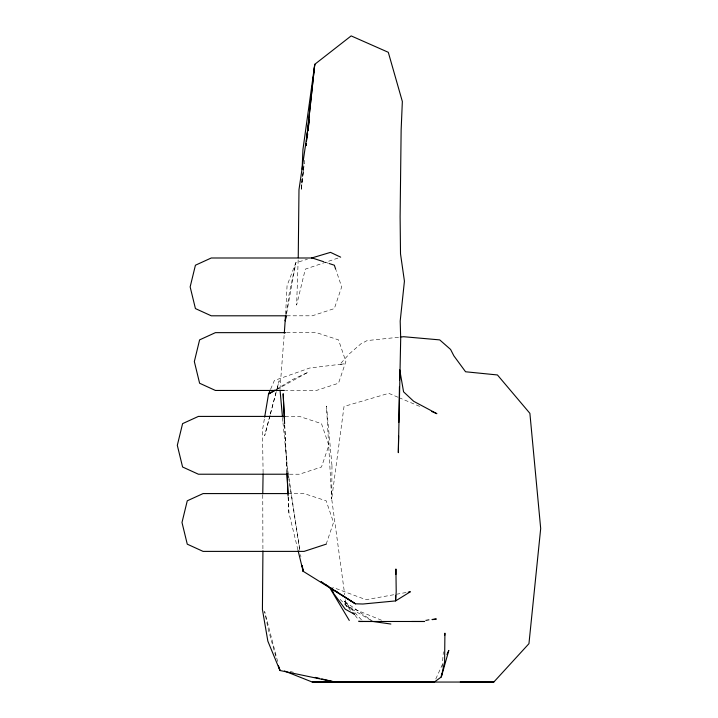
<?xml version="1.0" encoding="UTF-8"?>
<svg xmlns="http://www.w3.org/2000/svg" width="718" height="718" viewBox="0 0 718 718"><rect width="100%" height="100%" fill="white"/><g stroke="black" fill="none" stroke-linecap="round" stroke-linejoin="round"><path stroke-width="0.54" stroke-dasharray="3.59 2.69" d="M262.752 494.98L262.914 549.755M263.102 472.749L262.456 430.351L264.484 418.235M298.158 259.898L296.633 305.069L305.312 269.142L339.623 257.511M301.686 179.15L301.219 190.108L304.638 160.32M285.593 314.296L287.074 285.576L295.825 262.734L307.385 259.279M279.966 389.129L284.211 334.337M442.117 667.094L443.383 651.773M302.987 173.424L301.219 190.108L303.256 171.18M303.104 172.311L303.813 165.634M303.382 170.067L304.1 163.39M286.195 314.43L289.174 293.868L295.825 262.734L286.249 315.426M270.085 415.255L264.673 435.727L275.981 392.468M270.372 414.178L276.636 390.484M276.924 389.407L279.203 380.782L276.277 391.409M326.169 544.163L333.529 522.48L326.169 500.805L304.109 493.58L288.573 493.58M270.632 389.174L274.393 380.477L309.7 368.02L344.119 363.82L339.731 364.564L349.37 353.821L360.804 343.913L367.122 340.583L399.208 337.182M435.799 678.959L442.297 664.697M275.981 389.542L292.72 379.499L308.246 372.139L276.286 389.739M406.065 592.529L365.992 599.701L332.667 587.288M425.478 620.19L430.899 619.598M425.747 620.307L431.303 619.769M286.778 315.803L312.267 315.803L334.337 308.578L341.687 286.895L336.087 270.381M286.59 332.649L316.45 332.649L338.51 339.874L345.87 361.558L338.51 383.232L316.45 390.457L285.504 390.457M285.001 416.413L299.424 416.413L321.493 423.638L328.844 445.322L321.493 466.996L299.424 474.221L288.241 474.221M290.198 671.51L293.465 672.272M324.877 262.124L328.027 263.156M381.536 620.235L346.238 605.875L344.29 601.11L372.965 621.501M397.978 397.216L388.761 393.32L344.03 406.46L331.698 498.947L344.739 594.854M399.002 397.655L420.506 406.747M371.053 620.388L346.238 605.875L345.34 599.261M340.09 599.306L350.707 610.354M361.477 619.849L344.29 601.11L351.012 609.968M355.051 615.29L359.09 620.603M275.748 656.198L268.335 629.65L264.637 611.485L277.731 661.915M288.142 497.161L288.896 512.733L298.105 550.661M299.693 550.266L288.95 479.391M284.705 424.894L286.581 462.742L287.595 469.384L282.973 422.588M287.756 470.496L299.909 550.212M300.582 554.646L300.914 556.863M288.16 473.844L288.789 478.287M282.569 418.127L282.874 421.475M284.66 424.868L286.805 469.357M286.581 462.742L286.886 469.41M288.178 497.179L288.896 512.733M331.985 465.659L331.698 498.947L326.475 406.074L331.985 465.659"/><path stroke-width="1.08" d="M395.654 595.401L395.6 600.912L362.94 604.017L355.446 603.802L303.113 571.25L298.105 550.661M395.86 574.49L395.914 568.979L396.21 591.578L395.6 600.912L410.391 591.749L408.228 592.144M262.77 493.867L263.084 473.862M398.616 435.871L398.328 452.672L400.698 338.474L400.195 321.099L404.431 281.142L400.509 253.813L400.114 216.764L401.138 130.021L402.349 101.489L388.294 52.297L351.156 35.9L314.762 64.315L302.942 149.559L302.107 169.286M398.84 422.435L399.45 386.616M399.558 379.894L399.729 369.815L403.579 391.84L413.712 401.326L436.885 413.685L431.769 411.513M298.239 257.726L298.984 189.696L309.314 119.502L308.049 130.532M285.54 315.399L284.301 333.215M441.579 673.663L441.31 676.948L434.408 682.01L312.249 682.046L284.454 670.989M444.738 635.367L444.918 633.177L444.604 661.825L441.31 676.948L448.804 650.436L446.946 654.511M305.94 145.61L306.173 143.385M306.406 141.159L314.762 64.315L306.496 141.123M306.012 145.574L306.254 143.349M307.421 136.052L307.672 133.844M286.042 315.507L285.252 320.919L286.051 316.53M264.664 417.131L268.541 394.011L270.21 390.143M312.249 682.046L493.805 682.055L528.951 643.669L540.69 528.511L529.893 413.344L497.439 374.958L465.569 371.771L453.866 355.841L450.59 349.442L439.721 339.892L403.633 336.715L400.312 337.065M275.057 390.098L268.541 394.011L275.326 390.278M326.169 544.163L304.109 551.388L203.077 551.388L187.263 544.163L181.995 522.48L187.263 500.805L203.077 493.58L288.627 493.58M311.585 258.022L330.504 252.359L340.664 257.161M431.985 619.481L436.329 619.006L432.416 619.661M359.763 621.492L362.967 621.483M285.89 315.803L211.245 315.803L195.422 308.578L190.153 286.895L195.422 265.22L211.245 257.995L312.267 257.995L323.827 261.774M285.629 332.649L215.418 332.649L199.604 339.874L194.336 361.558L199.604 383.232L215.418 390.457L284.409 390.457M285.001 416.413L198.401 416.413L182.587 423.638L177.31 445.322L182.587 466.996L198.401 474.221L287.218 474.221M411.656 621.483L424.679 621.492L358.829 621.474L372.965 621.501L390.879 624.032M460.265 682.01L493.805 682.055M315.247 677.397L319.609 678.429M321.79 678.941L334.857 682.01L279.957 670.504L278.422 665.757M329.077 263.497L334.337 265.22L335.737 269.349M321.305 581.795L323.154 582.989M324.994 584.174L328.691 586.552M330.531 587.746L333.305 589.523M335.144 590.717L338.842 593.095M340.682 594.289L355.446 603.802L321.17 581.912M333.26 592.197L329.499 587.369M352.987 612.723L354.504 614.303L345.25 609.187L330.989 589.828L349.28 620.451M279.123 667.282L279.957 670.504L267.85 641.165L262.42 609.447L262.932 550.877M280.065 390.242L282.47 417.014M284.373 418.217L283.161 393.724L284.606 423.755M286.859 470.47L288.089 496.048M287.092 473.853L288.017 493.849M303.113 571.25L302.206 565.73L303.113 571.25"/></g></svg>
